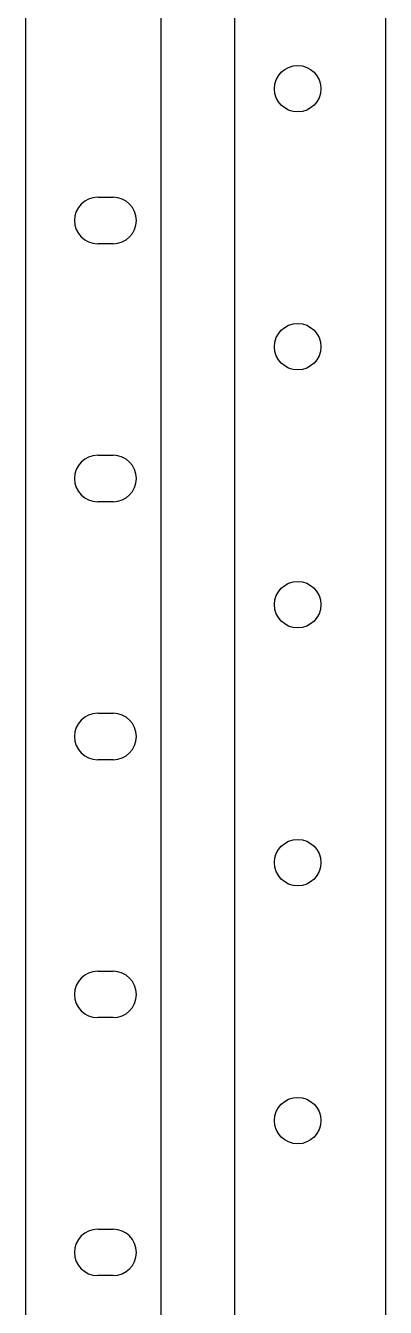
# Model space of a CAD drawing. Header units: millimetres. Extents: x 3202 to 3357, y 946 to 1931.
# Drawn here: x 3254.9 to 3324.7, y 1194.6 to 1443 of the extents above; entities that cross this region are included whole.
import ezdxf

# ---------------------------------------------------------------- set-up
doc = ezdxf.new("R2010")
doc.units = ezdxf.units.MM
doc.linetypes.add('LIN0', pattern=[0])
doc.layers.add('MONTANTE', color=170, linetype='LIN0', lineweight=25)

msp = doc.modelspace()

# ---------------------------------------------------------------- linework, layer by layer
at = {"layer": 'MONTANTE'}
for p, q in [((3254.91, 1930.82), (3254.91, 1130.82)), ((3281.1, 1930.82), (3281.1, 1130.82)), ((3295.42, 1930.82), (3295.42, 1030.82)), ((3324.66, 1930.82), (3324.66, 1030.82)), ((3268.88, 1409.77), (3271.88, 1409.77)), ((3271.88, 1400.77), (3268.88, 1400.77)), ((3268.88, 1359.77), (3271.88, 1359.77)), ((3271.88, 1350.77), (3268.88, 1350.77)), ((3268.88, 1309.77), (3271.88, 1309.77)), ((3271.88, 1300.77), (3268.88, 1300.77)), ((3268.88, 1259.77), (3271.88, 1259.77)), ((3271.88, 1250.77), (3268.88, 1250.77)), ((3268.88, 1209.77), (3271.88, 1209.77)), ((3271.88, 1200.77), (3268.88, 1200.77))]:
    msp.add_line(p, q, dxfattribs=at)
for centre in [(3307.66, 1430.82), (3307.66, 1380.82), (3307.66, 1330.82), (3307.66, 1280.82), (3307.66, 1230.82)]:
    msp.add_circle(centre, 4.5, dxfattribs=at)
for centre, start, end in [((3268.88, 1405.27), 90, 270), ((3271.88, 1405.27), 270, 90), ((3268.88, 1355.27), 90, 270), ((3271.88, 1355.27), 270, 90), ((3268.88, 1305.27), 90, 270), ((3271.88, 1305.27), 270, 90), ((3268.88, 1255.27), 90, 270), ((3271.88, 1255.27), 270, 90), ((3268.88, 1205.27), 90, 270), ((3271.88, 1205.27), 270, 90)]:
    msp.add_arc(centre, 4.5, start, end, dxfattribs=at)

doc.saveas('drawing.dxf')
